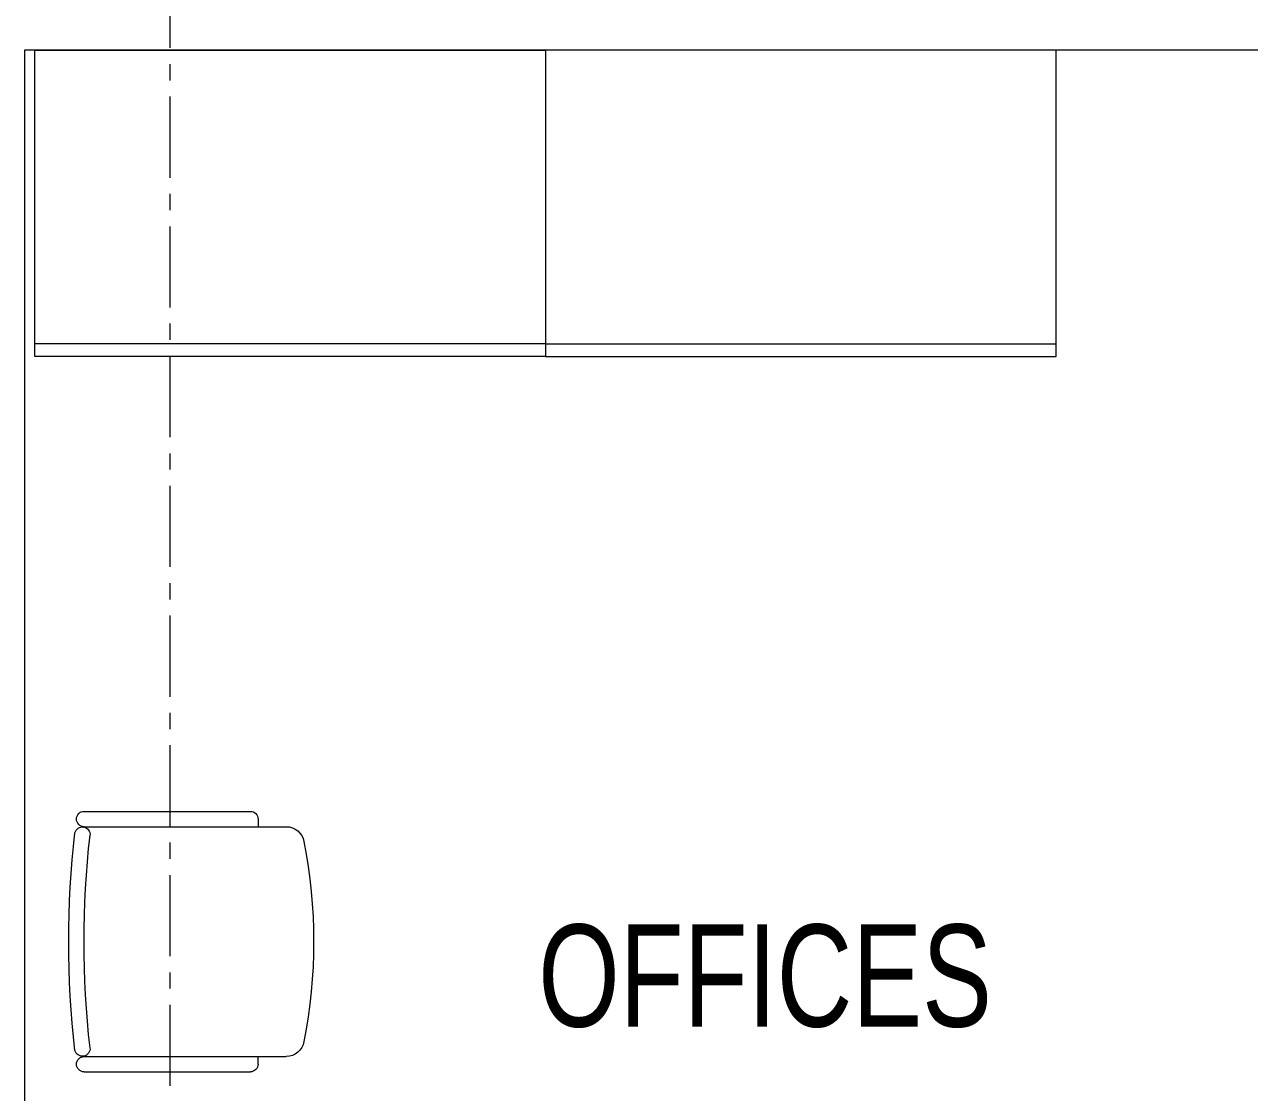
# Model space of a CAD drawing. Header units: millimetres. Extents: x 26027 to 581921, y 7230 to 233891.
# Drawn here: x 473314 to 475713, y 172851 to 174942 of the extents above; entities that cross this region are included whole.
import ezdxf

# ---------------------------------------------------------------- set-up
doc = ezdxf.new("R2010")
doc.units = ezdxf.units.MM
doc.header["$LTSCALE"] = 5
doc.linetypes.add('CENTER', pattern=[50.8, 31.75, -6.35, 6.35, -6.35])
doc.layers.get('0').update_dxf_attribs({"color": 252})
for name, color, linetype, lineweight in [('72_EGR_BASE_TEXT', 252, 'Continuous', 5), ('E-ELEC-EQPM-2', 85, 'Continuous', 30), ('Medical Equipment and Furniture', 252, 'Continuous', 0), ('Medical Equipment and Furniture1', 252, 'Continuous', 5), ('Walls', 252, 'Continuous', 5)]:
    doc.layers.add(name, color=color, linetype=linetype, lineweight=lineweight)
doc.layers.add('axes', color=252, linetype='Continuous')
doc.layers.add('EXF', color=7, linetype='Continuous', lineweight=30, true_color=0x4e7e3e)
doc.styles.add('X3G_ENTITY_2587EA', font='swisscl.ttf', dxfattribs={"height": 200})

# ---------------------------------------------------------------- blocks, each defined once
blk = doc.blocks.new('CUPBOARD - GLASS TOP - LOCKABLE - 200x100x60')
at = {"layer": 'Medical Equipment and Furniture1'}
blk.add_line((283.1819, -205.0074, 0), (284.1819, -205.0074, 0), dxfattribs=at)
at = {"layer": 'Medical Equipment and Furniture1', "elevation": 0}
blk.add_lwpolyline([(284.1819, -204.4324), (283.1819, -204.4324), (283.1819, -205.0324), (284.1819, -205.0324)], close=True, dxfattribs=at)
blk = doc.blocks.new('GF21016-P')
at = {"color": 0, "extrusion": (-1.24384e-09, -1.20261e-09, -1)}
for p, q in [((0.0128, 0.0179), (0.0128, 0.4136)), ((0.4628, 0.0179), (0.4628, 0.4136)), ((-0.0172, 0.0179), (-0.0172, 0.3435)), ((-0.0022, 0.3585), (0.0128, 0.3585)), ((0.4778, 0.3585), (0.4628, 0.3585)), ((0.4928, 0.0179), (0.4928, 0.3435)), ((0.4778, 0.0029), (0.4778, 0.0029))]:
    blk.add_line(p, q, dxfattribs=at)
for centre, radius, start, end in [((-0.2378, -0.5362), 1.0036, 78.7568, 101.2432), ((-0.0478, 0.4136), 0.035, 0, 80.6557), ((-0.4278, 0.4136), 0.035, 99.3443, 180), ((0.0022, 0.3435), 0.015, 0, 90), ((-0.4778, 0.3435), 0.015, 90, 180), ((-0.0284, 0.0145), 0.015, 284.3864, 95.5209), ((-0.2378, 1.8928), 1.8749, 263.6341, 276.3659), ((-0.4471, 0.0145), 0.015, 84.4791, 255.6136), ((0.0022, 0.0179), 0.015, 270, 0), ((0.0022, 0.0179), 0.015, 180, 270), ((-0.2378, 1.8734), 1.8855, 263.5119, 276.4881), ((-0.4778, 0.0179), 0.015, 270, 0), ((-0.4778, 0.0179), 0.015, 180, 270)]:
    blk.add_arc(centre, radius, start, end, dxfattribs=at)

msp = doc.modelspace()

# ---------------------------------------------------------------- hatches: boundary and pattern name
at = {"layer": 'E-ELEC-EQPM-2'}
h = msp.add_hatch(dxfattribs=at)
h.set_pattern_fill('CROSS', color=85, scale=10)
h.set_pattern_definition([(0, (368880, 104830), (63.5, 63.5), [31.75, -95.25]), (90, (368895.875, 104814.125), (-63.5, 63.5), [31.75, -95.25])])
edge = h.paths.add_edge_path()
edge.add_line((457685.6, 145694.3), (457685.6, 152806.1))
edge.add_line((457685.6, 152806.1), (462487.4, 152806.1))
edge.add_line((462487.4, 152806.1), (462487.4, 145900.9))
edge.add_line((462487.4, 145900.9), (462587.4, 145901.1))
edge.add_line((462587.4, 145901.1), (462587.4, 152806.1))
edge.add_line((462587.4, 152806.1), (464555.9, 152806.1))
edge.add_line((464555.9, 152806.1), (469284.4, 152806.1))
edge.add_line((469284.4, 152806.1), (471903.7, 152806.1))
edge.add_line((471903.7, 152806.1), (471903.7, 142653.2))
edge.add_line((471903.7, 142653.2), (478231.4, 142645.9))
edge.add_line((478231.4, 142645.9), (478231.4, 142845.2))
edge.add_line((478231.4, 142845.2), (472503.7, 142845.2))
edge.add_line((472503.7, 142845.2), (472503.7, 157840))
edge.add_line((472503.7, 157840), (472504, 159009.2))
edge.add_line((472504, 159009.2), (479768.6, 159009.2))
edge.add_line((479768.6, 159009.2), (479768.6, 159109.2))
edge.add_line((479768.6, 159109.2), (472503.7, 159109.2))
edge.add_line((472503.7, 159109.2), (472503.7, 169315.6))
edge.add_line((472503.7, 169315.6), (478921.1, 169315.6))
edge.add_line((478921.1, 169315.6), (484286.4, 169315.6))
edge.add_line((484286.4, 169315.6), (484286.4, 166351.2))
edge.add_line((484286.4, 166351.2), (484486.4, 166351.2))
edge.add_line((484486.4, 166351.2), (484486.4, 169515.6))
edge.add_line((484486.4, 169515.6), (479083.8, 169515.6))
edge.add_line((479083.8, 169515.6), (479083.8, 190946.9))
edge.add_line((479083.8, 190946.9), (479083.8, 191341.6))
edge.add_line((479083.8, 191341.6), (478883.8, 191341.6))
edge.add_line((478883.8, 191341.6), (478883.8, 195124.3))
edge.add_line((478883.8, 195124.3), (477262.4, 195124.3))
edge.add_line((477262.4, 195124.3), (477262.4, 205421.2))
edge.add_line((477262.4, 205421.2), (474368, 205421.2))
edge.add_line((474368, 205421.2), (469356.9, 205421.2))
edge.add_line((469356.9, 205421.2), (469256.9, 205421.2))
edge.add_line((469256.9, 205421.2), (469256.9, 204391.3))
edge.add_line((469256.9, 204391.3), (469856.9, 204391.3))
edge.add_line((469856.9, 204391.3), (469856.9, 204821.2))
edge.add_line((469856.9, 204821.2), (471179.3, 204821.2))
edge.add_line((471179.3, 204821.2), (471179.3, 204391.3))
edge.add_line((471179.3, 204391.3), (471779.3, 204391.3))
edge.add_line((471779.3, 204391.3), (471779.3, 204821.2))
edge.add_line((471779.3, 204821.2), (476662.4, 204821.2))
edge.add_line((476662.4, 204821.2), (476662.4, 194457.6))
edge.add_line((476662.4, 194457.6), (478283.8, 194457.6))
edge.add_line((478283.8, 194457.6), (478283.8, 169915.6))
edge.add_line((478283.8, 169915.6), (471903.7, 169915.6))
edge.add_line((471903.7, 169915.6), (471903.7, 159212))
edge.add_line((471903.7, 159212), (470513.7, 159212))
edge.add_line((470513.7, 159212), (470513.7, 159112))
edge.add_line((470513.7, 159112), (471903.7, 159112))
edge.add_line((471903.7, 159112), (471903.7, 153006.1))
edge.add_line((471903.7, 153006.1), (462587.4, 153006.1))
edge.add_line((462587.4, 153006.1), (462487.4, 152906.1))
edge.add_line((462487.4, 152906.1), (457585.6, 152906.1))
edge.add_line((457585.6, 152906.1), (457585.6, 145694.3))
at = {"layer": 'EXF'}
h = msp.add_hatch(dxfattribs=at)
h.set_pattern_fill('CROSS', color=256, scale=10)
edge = h.paths.add_edge_path()
edge.add_line((464555.9, 152806.1), (469284.4, 152806.1))
edge.add_line((469284.4, 152806.1), (471903.7, 152806.1))
edge.add_line((471903.7, 152806.1), (471903.7, 142653.2))
edge.add_line((471903.7, 142653.2), (478231.4, 142645.9))
edge.add_line((478231.4, 142645.9), (478231.4, 142845.2))
edge.add_line((478231.4, 142845.2), (472503.7, 142845.2))
edge.add_line((472503.7, 142845.2), (472503.7, 157840))
edge.add_line((472503.7, 157840), (472504, 159009.2))
edge.add_line((472504, 159009.2), (479768.6, 159009.2))
edge.add_line((479768.6, 159009.2), (479768.6, 159109.2))
edge.add_line((479768.6, 159109.2), (472503.7, 159109.2))
edge.add_line((472503.7, 159109.2), (472503.7, 169315.6))
edge.add_line((472503.7, 169315.6), (478921.1, 169315.6))
edge.add_line((478921.1, 169315.6), (484286.4, 169315.6))
edge.add_line((484286.4, 169315.6), (484286.4, 166351.2))
edge.add_line((484286.4, 166351.2), (484486.4, 166351.2))
edge.add_line((484486.4, 166351.2), (484486.4, 169515.6))
edge.add_line((484486.4, 169515.6), (479083.8, 169515.6))
edge.add_line((479083.8, 169515.6), (479083.8, 190946.9))
edge.add_line((479083.8, 190946.9), (479083.8, 191341.6))
edge.add_line((479083.8, 191341.6), (478883.8, 191341.6))
edge.add_line((478883.8, 191341.6), (478883.8, 195124.3))
edge.add_line((478883.8, 195124.3), (477262.4, 195124.3))
edge.add_line((477262.4, 195124.3), (477262.4, 205421.2))
edge.add_line((477262.4, 205421.2), (474368, 205421.2))
edge.add_line((474368, 205421.2), (469356.9, 205421.2))
edge.add_line((469356.9, 205421.2), (469256.9, 205421.2))
edge.add_line((469256.9, 205421.2), (469256.9, 204391.3))
edge.add_line((469256.9, 204391.3), (469856.9, 204391.3))
edge.add_line((469856.9, 204391.3), (469856.9, 204821.2))
edge.add_line((469856.9, 204821.2), (471179.3, 204821.2))
edge.add_line((471179.3, 204821.2), (471179.3, 204391.3))
edge.add_line((471179.3, 204391.3), (471779.3, 204391.3))
edge.add_line((471779.3, 204391.3), (471779.3, 204821.2))
edge.add_line((471779.3, 204821.2), (476662.4, 204821.2))
edge.add_line((476662.4, 204821.2), (476662.4, 194457.6))
edge.add_line((476662.4, 194457.6), (478283.8, 194457.6))
edge.add_line((478283.8, 194457.6), (478283.8, 169915.6))
edge.add_line((478283.8, 169915.6), (471903.7, 169915.6))
edge.add_line((471903.7, 169915.6), (471903.7, 159212))
edge.add_line((471903.7, 159212), (470513.7, 159212))
edge.add_line((470513.7, 159212), (470513.7, 159112))
edge.add_line((470513.7, 159112), (471903.7, 159112))
edge.add_line((471903.7, 159112), (471903.7, 153006.1))
edge.add_line((471903.7, 153006.1), (462587.4, 153006.1))

# ---------------------------------------------------------------- linework, layer by layer
at = {"layer": 'axes', "linetype": 'CENTER', "lineweight": 0}
msp.add_line((473598.8, 120285.6, 0), (473598.8, 230891.1, 0), dxfattribs=at)
at = {"layer": 'Walls'}
msp.add_line((477852.4, 174891.5, 2.4), (473313.8, 174891.5, 2.4), dxfattribs=at)
at = {"layer": 'Walls', "elevation": 0}
msp.add_lwpolyline([(473313.8, 174891.5), (473313.8, 171960.3)], dxfattribs=at)

# ---------------------------------------------------------------- block references
at = {"layer": 'Medical Equipment and Furniture', "yscale": 1000, "zscale": 1000}
for p, xscale in [((757515.7, 379324, 2.4), -1000), ((191151.9, 379324, 2.4), 1000)]:
    msp.add_blockref('CUPBOARD - GLASS TOP - LOCKABLE - 200x100x60', p, dxfattribs=dict(at, xscale=xscale))
at = {"layer": 'Medical Equipment and Furniture', "extrusion": (8.17196e-07, 2.67535e-11, -1), "xscale": -999.9999999999978, "yscale": 999.9999999999978, "zscale": 999.9999999999999, "rotation": 90.00002540926214}
msp.add_blockref('GF21016-P', (-473412.6, 173383.9, -2), dxfattribs=at)

# ---------------------------------------------------------------- texts
at = {"layer": '72_EGR_BASE_TEXT', "insert": (474764, 173179.6, 2.4), "char_height": 200, "attachment_point": 2, "style": 'X3G_ENTITY_2587EA'}
msp.add_mtext('OFFICES', dxfattribs=at)

doc.saveas('drawing.dxf')
